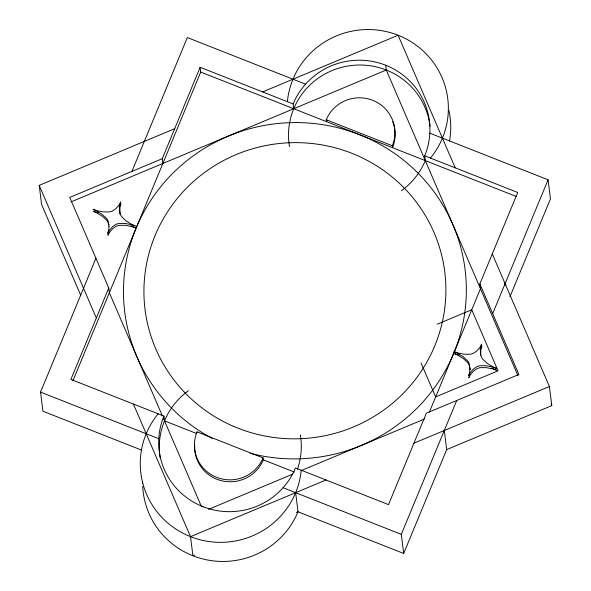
<?xml version="1.0" encoding="UTF-8"?>
<svg xmlns="http://www.w3.org/2000/svg" width="591" height="591" viewBox="0 0 591 591"><rect width="100%" height="100%" fill="white"/><g stroke="black" fill="none" stroke-linecap="round" stroke-linejoin="round"><path stroke-width="0.89" d="M141.714 450.165L42.921 411.21L40.543 392.114L95.949 258.267M131.911 171.397L187.317 37.551L305.562 84.173M401.392 190.716A71.031 69.635 -7.1 0 0 425.291 160.604L424.693 155.81A71.031 69.635 -7.1 0 0 385.679 65.232A71.031 69.635 -7.1 0 0 293.143 103.95L200.12 67.271L162.274 158.691L69.738 197.409L108.751 287.987L70.905 379.407L163.929 416.086A71.031 69.635 -7.1 0 0 202.942 506.664L202.979 506.96M72.907 380.811L200.711 72.058L200.12 67.271M429.406 412.038L480.468 288.696L479.87 283.909L517.716 192.489L424.693 155.81M296.32 512.5L298.019 511.791L403.683 553.449L401.304 534.345L456.71 400.499M492.672 313.629L548.079 179.79L429.834 133.167M403.683 553.449L446.67 449.603L444.292 430.499M509.937 296.778L550.457 198.886L548.079 179.79M80.827 295.559L41.592 204.479L39.213 185.375L174.692 128.698M262.618 91.915L398.098 35.238L455.218 167.844M71.179 201.841L386.27 70.019L385.679 65.232M437.185 324.223L471.744 309.765L498.043 370.823L435.663 396.923L421.051 363M208.63 509.316L292.678 474.159M301.174 470.606L424.397 419.056M194.602 555.052L192.902 555.762L190.524 536.658L326.003 479.981M413.929 443.198L549.408 386.521L492.288 253.916M446.67 449.603L551.787 405.625L549.408 386.521M327.133 120.202A35.659 34.95 -7.1 0 0 326.498 121.65L326.254 119.737L392.291 145.778L392.527 147.684A35.659 34.95 -7.1 0 0 392.705 121.761M200.711 72.058L516.608 196.604M197.106 432.353L197.047 431.873L263.076 457.914L263.32 459.82A35.659 34.95 -7.1 0 1 222.438 480.941A35.659 34.95 -7.1 0 1 194.72 444.927M196.131 433.336L164.527 420.873L163.929 416.086M262.759 459.606L294.37 472.061M40.543 392.114L158.787 438.729M283.059 487.723L401.304 534.345M551.063 403.941L551.787 405.625M479.87 283.909L518.883 374.487L426.347 413.205L388.501 504.625L295.478 467.946A71.031 69.635 -7.1 0 1 202.942 506.664M386.27 70.019L518.026 375.891M162.348 415.813L109.35 292.774L108.751 287.987M163.434 418.339L201.354 506.369M39.213 185.375L96.333 317.98M133.403 404.052L190.524 536.658A80.686 79.098 -7.1 0 0 301.233 470.222M108.914 224.957L108.581 223.767A11.665 11.436 -7.1 0 0 106.749 220.332L102.583 216.402L97.877 213.44A51.077 50.072 -7.1 0 0 94.974 211.984L93.26 211.238L95.025 211.859A51.077 50.072 -7.1 0 0 98.15 212.775M119.973 214.208L119.943 207.537A22.709 22.266 -7.1 0 1 120.512 205.151L120.963 203.829L120.35 205.084A22.709 22.266 -7.1 0 1 119.057 207.182M505.091 283.636L505.312 285.453M293.143 103.95L293.734 108.737M295.64 492.687L298.019 511.791A80.686 79.098 -7.1 0 1 209.65 560.371A80.686 79.098 -7.1 0 1 142.726 486.378M162.274 158.691L162.872 163.485M480.69 355.317L480.875 349.835A22.709 22.266 -7.1 0 1 481.443 347.449L481.894 346.127L481.281 347.39A22.709 22.266 -7.1 0 1 479.988 349.488M470.163 369.634L469.513 366.065A11.665 11.436 -7.1 0 0 467.68 362.63L463.514 358.7L458.808 355.738A51.077 50.072 -7.1 0 0 455.905 354.282L454.191 353.536L455.957 354.157A51.077 50.072 -7.1 0 0 459.081 355.08M212.162 438.404A171.486 168.103 -7.1 0 1 194.823 154.694A171.486 168.103 -7.1 0 1 463.58 259.87A171.486 168.103 -7.1 0 1 250.17 453.282M108.936 231.635A22.709 22.266 -7.1 0 1 108.367 234.021L107.917 235.344L108.537 234.088A22.709 22.266 -7.1 0 1 109.823 231.982L112.674 228.695L115.681 226.56A11.665 11.436 -7.1 0 1 119.441 225.334L125.24 225.334L130.737 226.39A51.077 50.072 -7.1 0 1 133.862 227.313L135.62 227.934L133.913 227.188A51.077 50.072 -7.1 0 1 131.01 225.732M491.941 368.038A51.077 50.072 -7.1 0 0 494.844 369.493L496.551 370.239L494.793 369.611A51.077 50.072 -7.1 0 0 491.668 368.695L486.171 367.632L480.372 367.639A11.665 11.436 -7.1 0 0 476.612 368.865L473.605 370.993L470.754 374.288A22.709 22.266 -7.1 0 0 469.468 376.386L468.848 377.649L469.298 376.319A22.709 22.266 -7.1 0 0 469.867 373.94M263.076 457.914A35.659 34.95 -7.1 0 1 216.631 477.343A35.659 34.95 -7.1 0 1 197.047 431.873M326.254 119.737A35.659 34.95 -7.1 0 1 372.707 100.307A35.659 34.95 -7.1 0 1 392.291 145.778M142.645 483.733A80.686 79.098 -7.1 0 1 142.645 481.968M287.389 101.682A80.686 79.098 -7.1 0 1 398.098 35.238A80.686 79.098 -7.1 0 1 430.447 158.085M190.524 536.658A80.686 79.098 -7.1 0 1 158.174 413.811M448.872 110.48A80.686 79.098 -7.1 0 1 449.559 140.894M289.494 146.598A71.031 69.635 -7.1 0 1 349.48 65.764A71.031 69.635 -7.1 0 1 430.049 126.252M300.324 434.88A71.031 69.635 -7.1 0 1 297.362 469.38M160.131 457.855A71.031 69.635 -7.1 0 1 188.418 390.754M109.017 226.575L108.7 229.729A22.709 22.266 -7.1 0 1 108.131 232.108L107.68 233.438L108.301 232.174A22.709 22.266 -7.1 0 1 109.586 230.076L112.438 226.781L115.444 224.654A11.665 11.436 -7.1 0 1 119.205 223.428L124.996 223.42L130.5 224.484A51.077 50.072 -7.1 0 1 133.625 225.4L135.383 226.028L133.669 225.282A51.077 50.072 -7.1 0 1 130.774 223.826L126.06 220.864L121.894 216.934A11.665 11.436 -7.1 0 1 120.062 213.491L119.412 209.923L119.707 205.624A22.709 22.266 -7.1 0 1 120.276 203.238L120.727 201.915L120.113 203.178A22.709 22.266 -7.1 0 1 118.821 205.276L115.969 208.571L112.962 210.699A11.665 11.436 -7.1 0 1 109.202 211.925L103.41 211.933L97.907 210.869A51.077 50.072 -7.1 0 1 94.782 209.945L93.023 209.325L94.737 210.071A51.077 50.072 -7.1 0 1 97.633 211.526L102.346 214.489L106.513 218.419A11.665 11.436 -7.1 0 1 108.345 221.854L109.017 226.575M469.948 368.88L469.631 372.027A22.709 22.266 -7.1 0 1 469.062 374.413L468.611 375.736L469.224 374.48A22.709 22.266 -7.1 0 1 470.517 372.374L473.369 369.08L476.368 366.952A11.665 11.436 -7.1 0 1 480.136 365.726L485.928 365.726L491.431 366.782A51.077 50.072 -7.1 0 1 494.549 367.705L496.314 368.326L494.601 367.58A51.077 50.072 -7.1 0 1 491.697 366.125L486.991 363.162L482.825 359.232A11.665 11.436 -7.1 0 1 480.993 355.797L480.343 352.229L480.638 347.929A22.709 22.266 -7.1 0 1 481.207 345.543L481.658 344.213L481.037 345.476A22.709 22.266 -7.1 0 1 479.752 347.574L476.9 350.869L473.893 352.997A11.665 11.436 -7.1 0 1 470.133 354.231L464.334 354.231L458.838 353.167A51.077 50.072 -7.1 0 1 455.713 352.251L453.954 351.623L455.661 352.369A51.077 50.072 -7.1 0 1 458.564 353.832L463.278 356.794L467.444 360.724A11.665 11.436 -7.1 0 1 469.276 364.159L469.948 368.88M233.475 426.318A151.037 148.06 -7.1 0 0 445.075 274.556A151.037 148.06 -7.1 0 0 206.17 171.338A151.037 148.06 -7.1 0 0 233.475 426.318"/></g></svg>
